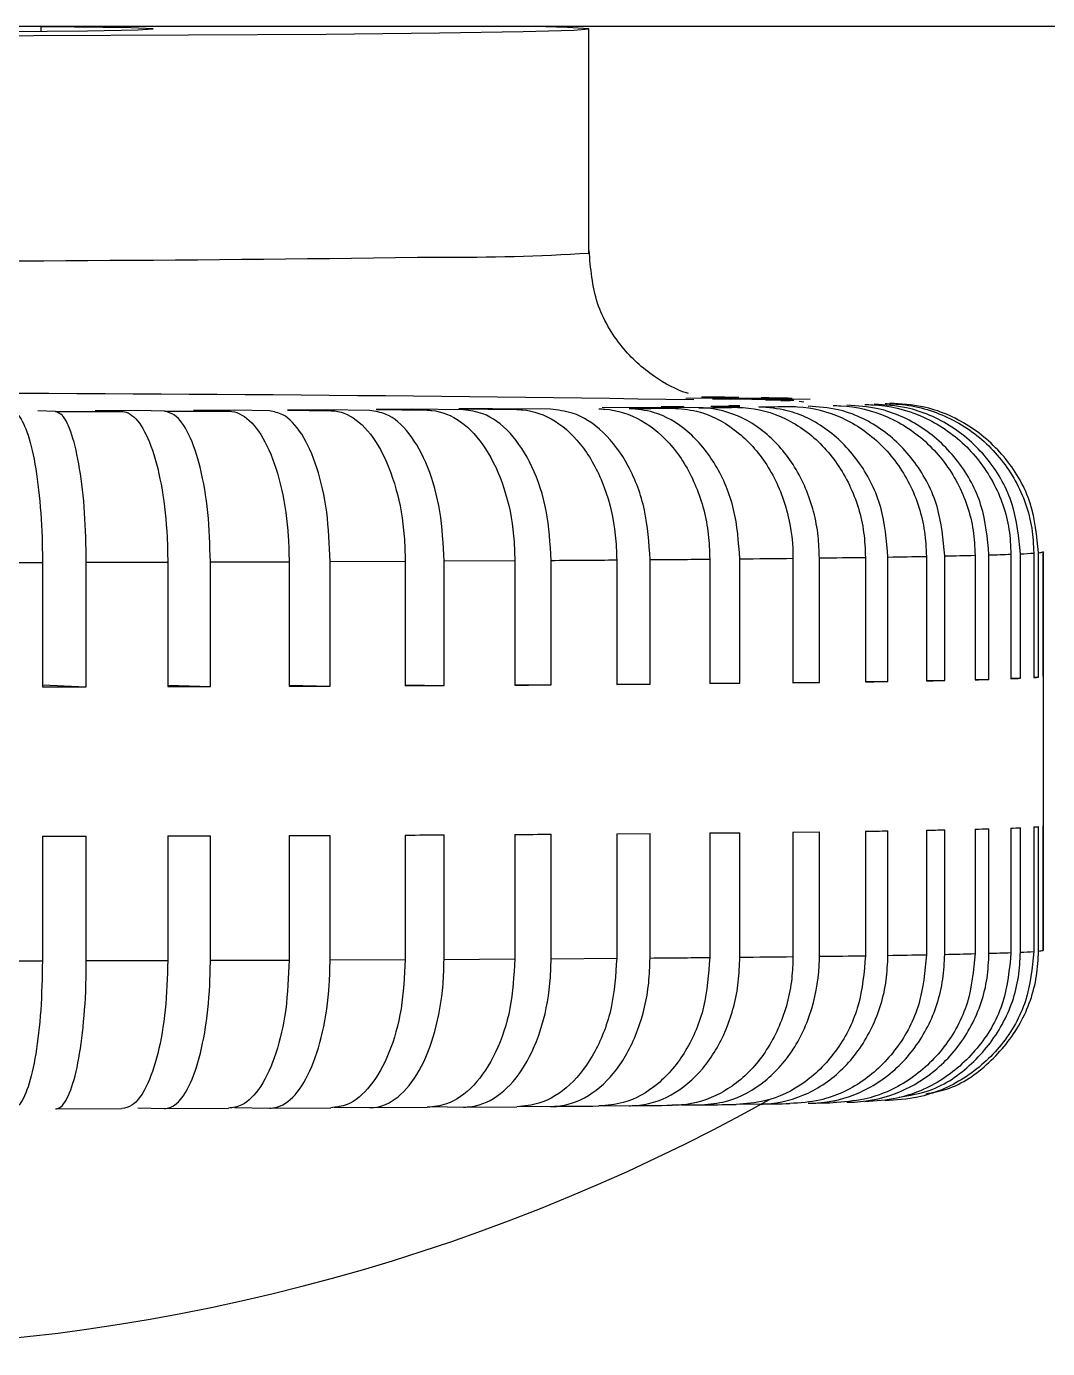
# Model space of a CAD drawing. Extents: x 12.3 to 108.7, y 1.1 to 80.4.
# Drawn here: x 26.114 to 26.524, y 29.275 to 29.806 of the extents above; entities that cross this region are included whole.
import ezdxf

# ---------------------------------------------------------------- set-up
doc = ezdxf.new("R2010")
doc.units = 0
doc.header["$MEASUREMENT"] = 0
doc.layers.add('OBJECT', color=7, linetype='CONTINUOUS')

msp = doc.modelspace()

# ---------------------------------------------------------------- linework, layer by layer
at = {"layer": 'OBJECT'}
for p, q in [((27.38137529291393, 29.80631975324679), (23.74882712308704, 29.80631975324679)), ((26.11960480232764, 29.80443217505226), (26.11960480232764, 29.80631975324679)), ((26.33960460753781, 29.71532352444299), (26.33960460753781, 29.80532008479505)), ((26.37844383886369, 29.65699633157703), (26.40871314252345, 29.65714798315847)), ((26.42116441201864, 29.65693355896886), (26.38924366076989, 29.65681006706211)), ((26.12538281557957, 29.65162780692803), (26.11820151187192, 29.6519258301519)), ((26.12538281557957, 29.65162780692803), (26.1520072013457, 29.65168969954637)), ((26.15842643385685, 29.65202761564273), (26.14129479176304, 29.65197950953179)), ((26.14129479176304, 29.65197950953179), (26.1520072013457, 29.65168969954637)), ((26.16913884343953, 29.65173780565731), (26.15842643385685, 29.65202761564273)), ((26.16913884343953, 29.65173780565731), (26.19487854609227, 29.65182345800118)), ((26.19721169247291, 29.65216548071677), (26.18075177595259, 29.65210182811876)), ((26.18075177595259, 29.65210182811876), (26.19487854609227, 29.65182345800118)), ((26.21133846261259, 29.65188711059919), (26.19721169247291, 29.65216548071677)), ((26.23413371927984, 29.65233795872429), (26.21852504625923, 29.65225963962904)), ((26.21852504625923, 29.65225963962904), (26.23591129874509, 29.65199564267876)), ((26.25151938510581, 29.652073961774), (26.23413371927984, 29.65233795872429)), ((26.23413371927984, 29.65202262903367), (26.23413371927984, 29.65233795872429)), ((26.26878771895386, 29.65254328968562), (26.2542015941207, 29.65245118408296)), ((26.2542015941207, 29.65245118408296), (26.27465607782875, 29.65220420026948)), ((26.28924220266194, 29.65229630587213), (26.26878771895386, 29.65254328968562)), ((26.26878771895386, 29.65227518611611), (26.26878771895386, 29.65254328968562)), ((26.30079353588661, 29.65277883363127), (26.28738953073082, 29.65267411484098)), ((26.28738953073082, 29.65267411484098), (26.31068872824318, 29.65244737079369)), ((26.32409273339897, 29.65255208958396), (26.30079353588661, 29.65277883363127)), ((26.30079353588661, 29.65254358301556), (26.30079353588661, 29.65277883363127)), ((26.35549135734604, 29.65333117391725), (26.3448786799446, 29.65320416205117)), ((26.38368564497657, 29.65315165599105), (26.35549135734604, 29.65333117391725)), ((26.37758438212555, 29.6536415169988), (26.36854923316702, 29.65350570523438)), ((26.36854923316702, 29.65350570523438), (26.37800736390588, 29.65345789245338)), ((26.37758438212555, 29.653459945763), (26.37758438212555, 29.6536415169988)), ((26.38847924293384, 29.65382719485384), (26.40014966811609, 29.65378143538246)), ((26.38924366076989, 29.65681006706211), (26.39652821661807, 29.65666662871912)), ((26.40015318807542, 29.65395362006003), (26.39583713126822, 29.65397063319683)), ((26.39583713126822, 29.65379844851925), (26.39583713126822, 29.65397063319683)), ((26.39652821661807, 29.65666662871912), (26.42844896786684, 29.65678982729592)), ((26.42185667068827, 29.65651908375691), (26.40504065161502, 29.6564718576358)), ((26.41056464113475, 29.65632225936398), (26.42185432404872, 29.65635393899801)), ((26.42185197740918, 29.65613012825015), (26.41669699695993, 29.65612074169192)), ((26.41669699695993, 29.65612074169192), (26.42039999418259, 29.65596703680087)), ((26.42408539160857, 29.65576111917964), (26.42592691700179, 29.65560477431909)), ((26.45967922042561, 29.54323007248124), (26.45967922042561, 29.59322816156571)), ((26.47510485556072, 29.59349098519621), (26.47510485556072, 29.54349289611174)), ((26.48246274389507, 29.54363604112478), (26.48246274389507, 29.59363413020926)), ((26.49465646969878, 29.59390956702739), (26.49465646969878, 29.54391147794291)), ((26.50025672500416, 29.5440607828848), (26.50025672500416, 29.59405887196927)), ((26.50908536968157, 29.59434398867558), (26.50908536968157, 29.54434589959111)), ((26.51286756598932, 29.54449931115222), (26.51286756598932, 29.59449740023669)), ((26.51823374399876, 29.59478897020178), (26.51823374399876, 29.54479088111731)), ((26.52015564179683, 29.54494693264792), (26.52015564179683, 29.59494502173239)), ((26.52200127380928, 29.59523981832688), (26.52200127380928, 29.54524172924241)), ((26.52204175334165, 29.5453989540928), (26.52204175334165, 29.59539704317727)), ((26.08668966256616, 29.59103992017779), (26.12011343645187, 29.59108538631923)), ((26.12011343645187, 29.59108538631923), (26.12011343645187, 29.54108729723475)), ((26.13772848629466, 29.59111765261316), (26.17042421525747, 29.59119333173891)), ((26.13772848629466, 29.54111956352868), (26.13772848629466, 29.59111765261316)), ((26.17042421525747, 29.59119333173891), (26.17042421525747, 29.54119524265443)), ((26.18755585735127, 29.59124173117979), (26.2191645055388, 29.59134674330002)), ((26.18755585735127, 29.54124364209532), (26.18755585735127, 29.59124173117979)), ((26.2191645055388, 29.59134674330002), (26.2191645055388, 29.54134865421554)), ((26.23562442205912, 29.59141039589802), (26.26580044679642, 29.59154386102289)), ((26.23562442205912, 29.54141230681356), (26.23562442205912, 29.59141039589802)), ((26.26580044679642, 29.59154386102289), (26.26580044679642, 29.54154577193842)), ((26.28140911981703, 29.59162218011814), (26.30982105826658, 29.59178233826798)), ((26.28140911981703, 29.54162379770372), (26.28140911981703, 29.59162218011814)), ((26.30982105826658, 29.59178233826798), (26.30982105826658, 29.54178424918351)), ((26.32440718309974, 29.54187635478616), (26.32440718309974, 29.59187444387064)), ((26.35074469217992, 29.59205953506578), (26.35074469217992, 29.5420614459813)), ((26.36414811067581, 29.54216645810153), (26.36414811067581, 29.59216454718601)), ((26.38812196706112, 29.59237281144679), (26.38812196706112, 29.54237472236231)), ((26.40019601424737, 29.54249117435038), (26.40019601424737, 29.59248926343486)), ((26.42154398096716, 29.59271806079177), (26.42154398096716, 29.54271997170729)), ((26.4321566583686, 29.54284698357338), (26.4321566583686, 29.59284507265785)), ((26.450644658127, 29.59309234980128), (26.450644658127, 29.54309426071681)), ((26.52200127380928, 29.5453989540928), (26.52204175334165, 29.5453989540928)), ((26.12011343645187, 29.54185083508097), (26.13772848629466, 29.54111956352868)), ((26.17042421525747, 29.54170710340804), (26.18755585735127, 29.54124364209532)), ((26.2191645055388, 29.54173672973246), (26.23562442205912, 29.54141230681356)), ((26.26580044679642, 29.54186110162904), (26.28140911981703, 29.54162379770372)), ((26.30982105826658, 29.54205235275302), (26.32440718309974, 29.54187635478616)), ((26.35074469217992, 29.54229669659701), (26.36414811067581, 29.54216645810153)), ((26.35074469217992, 29.5420614459813), (26.36414811067581, 29.54216645810153)), ((26.38812196706112, 29.54258650658243), (26.40019601424737, 29.54249117435038)), ((26.38812196706112, 29.54237472236231), (26.40019601424737, 29.54249117435038)), ((26.42154398096716, 29.54291444946067), (26.4321566583686, 29.54284698357338)), ((26.42154398096716, 29.54271997170729), (26.4321566583686, 29.54284698357338)), ((26.450644658127, 29.54327583195262), (26.45967922042561, 29.54323007248124)), ((26.47510485556072, 29.54366478745937), (26.48246274389507, 29.54363604112478)), ((26.49465646969878, 29.54407691603176), (26.50025672500416, 29.5440607828848)), ((26.50908536968157, 29.54450635107089), (26.51286756598932, 29.54449931115222)), ((26.51823374399876, 29.54494869262759), (26.52015564179683, 29.54494693264792)), ((26.52210452594983, 29.48533231465441), (26.52210452594983, 29.54533002155578)), ((26.30982105826658, 29.48178654228214), (26.30982105826658, 29.43178845319766)), ((26.32440718309974, 29.43188026547038), (26.32440718309974, 29.48187835455485)), ((26.35074469217992, 29.48206373907994), (26.36414811067581, 29.48216875120016)), ((26.35074469217992, 29.48206373907994), (26.35074469217992, 29.43206564999547)), ((26.36414811067581, 29.43217036878574), (26.36414811067581, 29.48216875120016)), ((26.38812196706112, 29.48237701546094), (26.40019601424737, 29.48249346744901)), ((26.38812196706112, 29.48237701546094), (26.38812196706112, 29.43237892637647)), ((26.40019601424737, 29.43249537836454), (26.40019601424737, 29.48249346744901)), ((26.42154398096716, 29.48272226480592), (26.4321566583686, 29.48284927667201)), ((26.42154398096716, 29.48272226480592), (26.42154398096716, 29.43272417572145)), ((26.4321566583686, 29.43285118758753), (26.4321566583686, 29.48284927667201)), ((26.450644658127, 29.48309655381544), (26.450644658127, 29.43309846473097)), ((26.45967922042561, 29.43323427649539), (26.45967922042561, 29.48323236557987)), ((26.47510485556072, 29.48349518921037), (26.47510485556072, 29.4334971001259)), ((26.48246274389507, 29.43364024513894), (26.48246274389507, 29.48363833422341)), ((26.49465646969878, 29.48391377104154), (26.49465646969878, 29.43391568195707)), ((26.50025672500416, 29.43406498689895), (26.50025672500416, 29.48406307598343)), ((26.50908536968157, 29.48434789935979), (26.50908536968157, 29.43434981027531)), ((26.51286756598932, 29.43450351516637), (26.51286756598932, 29.48450160425084)), ((26.51823374399876, 29.48479317421594), (26.51823374399876, 29.43479508513146)), ((26.52015564179683, 29.43495113666207), (26.52015564179683, 29.48494922574655)), ((26.52200127380928, 29.48524402234104), (26.52200127380928, 29.43524593325656)), ((26.52204175334165, 29.435402864777), (26.52204175334165, 29.48526338211739)), ((26.12011343645187, 29.48108959033339), (26.12011343645187, 29.43109150124891)), ((26.13772848629466, 29.43112376754284), (26.13772848629466, 29.48112185662731)), ((26.17042421525747, 29.48119753575306), (26.17042421525747, 29.43119944666859)), ((26.18755585735127, 29.43124784610947), (26.18755585735127, 29.48124593519395)), ((26.2191645055388, 29.48135094731417), (26.2191645055388, 29.43135285822969)), ((26.23562442205912, 29.43141651082771), (26.23562442205912, 29.48141459991218)), ((26.26580044679642, 29.48154806503705), (26.26580044679642, 29.43154997595257)), ((26.28140911981703, 29.43162800171788), (26.28140911981703, 29.48162609080235)), ((26.08668966256616, 29.43104603510747), (26.12011343645187, 29.43109150124891)), ((26.13772848629466, 29.43112376754284), (26.17042421525747, 29.43119944666859)), ((26.18755585735127, 29.43124784610947), (26.2191645055388, 29.43135285822969)), ((26.23562442205912, 29.43141651082771), (26.26580044679642, 29.43154997595257)), ((26.28140911981703, 29.43162800171788), (26.30982105826658, 29.43178845319766)), ((26.32440718309974, 29.43188026547038), (26.35074469217992, 29.43206564999547)), ((26.12538281557957, 29.37163850805496), (26.1520072013457, 29.37170010734337)), ((26.15842643385685, 29.37203831676967), (26.16913884343953, 29.37174850678425)), ((26.16913884343953, 29.37174850678425), (26.19487854609227, 29.37183415912812)), ((26.19721169247291, 29.37217618184371), (26.21133846261259, 29.37189751839619)), ((26.21133846261259, 29.37189751839619), (26.23591129874509, 29.37200634380569)), ((26.23732280243928, 29.37230026041034), (26.25151938510581, 29.37208466290095)), ((26.25151938510581, 29.37208466290095), (26.27465607782875, 29.37221490139642)), ((26.27606816818283, 29.37246599182913), (26.28924220266194, 29.37230700699907)), ((26.28924220266194, 29.37230700699907), (26.31068872824318, 29.37245777859068)), ((26.31210081859726, 29.37267953602892), (26.32409273339897, 29.3725627907109)), ((26.34502710489664, 29.37293297310119), (26.35568906172881, 29.37284878740704)), ((26.37679415125436, 29.37320606327977), (26.38368564497657, 29.37316206378805)), ((26.40015260141556, 29.37353811277723), (26.40777507336009, 29.37349939322453))]:
    msp.add_line(p, q, dxfattribs=at)
at = {"layer": 'OBJECT', "flags": 128}
for points in [[(25.73635837628973, 29.80631975324679), (25.72908027370033, 29.80614052865054), (25.71583877333396, 29.80556208199948), (25.71715171816669, 29.80497248881051), (25.73295750891018, 29.80439932209844), (25.7625175407635, 29.80386898155832), (25.80444934969699, 29.80340640023542), (25.85679202502996, 29.80303357787564), (25.91709860836315, 29.80276752761574), (25.98254873227773, 29.80262086264336), (26.05008237878997, 29.80260032954723), (26.11654185104447, 29.80270710164712), (26.17881873161662, 29.80293589900403), (26.23400230746458, 29.80327616173995), (26.27951127507444, 29.80371205003787)], [(25.93460483279642, 29.8062077012079), (25.93090418221331, 29.80617748822358), (25.90421702383898, 29.80585834524368), (25.89084675162684, 29.80548082960478), (25.89224212217408, 29.80508600749913), (25.90825207055912, 29.80471670509868), (25.93714155015871, 29.80441252194596), (25.97577955714249, 29.80420689765468), (26.01997997986876, 29.8041218319707), (26.06495215367971, 29.8041664181223), (26.10582298820302, 29.80433625616032), (26.13816378793268, 29.80461257296828), (26.13816378793268, 29.80461257296828)], [(26.13816378793268, 29.80461257296828), (26.1584692600288, 29.80496574222177), (26.16453942990566, 29.80535704436809), (26.15571665182716, 29.80574453322512), (26.13295659475327, 29.80608596928082), (26.11960480232764, 29.8062077012079)], [(26.27951127507444, 29.80371205003787), (26.3132178190269, 29.80422332413158), (26.33354617085871, 29.8047856376357), (26.33954594154883, 29.8053728841851), (26.33093612101024, 29.80595778409496), (26.31785125883434, 29.80631975324679)], [(26.12011343645187, 29.54108729723475), (26.12232279759581, 29.54109111052404), (26.12452981210018, 29.54109492381332), (26.12673506662489, 29.5410987371026), (26.12893797451005, 29.54110284372183), (26.13113912241553, 29.54110665701111), (26.13333792368147, 29.54111105696028), (26.13553437830782, 29.54111516357951), (26.13772848629466, 29.54111956352868)], [(26.17042421525747, 29.54119524265443), (26.17257667039212, 29.54120110925332), (26.17472560556743, 29.54120697585222), (26.1768716074433, 29.54121284245112), (26.17901526267963, 29.54121870905001), (26.18115481129669, 29.54122486897885), (26.18329201327424, 29.54123102890769), (26.18542510863253, 29.54123718883653), (26.18755585735127, 29.54124364209532)], [(26.2191645055388, 29.54134865421554), (26.2212360016087, 29.5413562807941), (26.22330397771927, 29.54136420070261), (26.22536784721061, 29.54137182728117), (26.22742761008271, 29.54137974718968), (26.22948326633559, 29.54138796042814), (26.23153481596924, 29.54139588033664), (26.23358167232379, 29.5414040935751), (26.23562442205912, 29.54141230681356)], [(26.26580044679642, 29.54154577193842), (26.26776927738567, 29.54155515849665), (26.2697328280359, 29.54156483838483), (26.27169168540701, 29.541574518273), (26.27364526283912, 29.54158419816118), (26.27559414699209, 29.54159387804936), (26.2775377512061, 29.54160385126748), (26.27947607548106, 29.5416138244856), (26.28140911981703, 29.54162379770372)], [(26.30982105826658, 29.54178424918351), (26.31166551695924, 29.54179539572141), (26.31350352239309, 29.54180683558926), (26.31533566122806, 29.5418182754571), (26.31716193346415, 29.54182971532494), (26.31898233910132, 29.54184115519279), (26.32079687813962, 29.54185288839058), (26.32260496391913, 29.54186432825843), (26.32440718309974, 29.54187635478616)], [(26.30982105826658, 29.48178654228214), (26.31166551695924, 29.48179768882004), (26.31350352239309, 29.48180912868789), (26.31533566122806, 29.48182056855573), (26.31716193346415, 29.48183200842357), (26.31898233910132, 29.48184344829142), (26.32079687813962, 29.48185518148921), (26.32260496391913, 29.48186662135706), (26.32440718309974, 29.48187835455485)], [(26.12011343645187, 29.48108959033339), (26.12232279759581, 29.48109340362267), (26.12452981210018, 29.48109721691195), (26.12673506662489, 29.48110103020123), (26.12893797451005, 29.48110484349051), (26.13113912241553, 29.48110895010974), (26.13333792368147, 29.48111335005891), (26.13553437830782, 29.48111745667814), (26.13772848629466, 29.48112185662731)], [(26.17042421525747, 29.48119753575306), (26.17257667039212, 29.48120340235195), (26.17472560556743, 29.48120926895085), (26.1768716074433, 29.48121513554975), (26.17901526267963, 29.48122100214864), (26.18115481129669, 29.48122716207748), (26.18329201327424, 29.48123332200632), (26.18542510863253, 29.48123948193516), (26.18755585735127, 29.48124593519395)], [(26.2191645055388, 29.48135094731417), (26.2212360016087, 29.48135857389273), (26.22330397771927, 29.48136649380124), (26.22536784721061, 29.4813741203798), (26.22742761008271, 29.48138204028832), (26.22948326633559, 29.48139025352677), (26.23153481596924, 29.48139817343527), (26.23358167232379, 29.48140638667373), (26.23562442205912, 29.48141459991218)], [(26.26580044679642, 29.48154806503705), (26.26776927738567, 29.48155745159528), (26.2697328280359, 29.48156713148346), (26.27169168540701, 29.48157681137163), (26.27364526283912, 29.48158649125981), (26.27559414699209, 29.48159617114799), (26.2775377512061, 29.48160614436611), (26.27947607548106, 29.48161611758423), (26.28140911981703, 29.48162609080235)]]:
    msp.add_lwpolyline(points, dxfattribs=at)
at = {"layer": 'OBJECT'}
for centre, radius, start, end in [((26.04478255803357, 46.47110223664607), 16.75903064493298, 268.871114909617, 270.8025168553447), ((26.28842645334066, 30.50421732054813), 0.7905521013824429, 269.3538529404995, 273.7117658249894), ((26.03362828786089, 7.278722186234376), 22.38030613495844, 89.10885483111976, 90.95396961007931), ((26.28889772073705, 21.99867319467045), 7.659413068944776, 89.17076364404706, 89.28261849983963), ((26.33374800857183, 24.94242278223795), 4.71532114404771, 88.93774405450787, 89.08906167529719), ((26.22867121711832, 42.29869463711551), 12.64649443273337, 270.5754724219672, 270.6542358985703), ((26.28246521716659, 37.78936773518182), 8.1368456825903, 270.7127642734427, 270.8187829312633), ((26.33168714347906, 34.49222066594717), 4.839330169334167, 270.9008884987828, 271.0496340719033), ((26.37628984726337, 34.94032609815739), 5.347748136464488, 270.8934700481009, 271.058764364506), ((26.42733557359261, 32.30419044320882), 2.711116841976257, 271.1651183169677, 271.4228821354906), ((26.47243270508108, 30.5924623617957), 0.9987911215976415, 271.5963349542498, 272.103056960293), ((26.5034056258007, 29.81816548306936), 0.2238681299117276, 272.422367032783, 273.797820798254), ((26.51968800978761, 29.60379759307749), 0.00886491393732505, 273.0238062517859, 285.1262031013588), ((26.15514658999646, 55.55070909147716), 25.9593864605879, 270.3735830333866, 270.4317148171917), ((26.20992085053197, 48.72562869751139), 19.13408572259354, 270.4618285350574, 270.5336194075715), ((26.25583221690556, 44.05842366727216), 14.46665473017541, 270.5717682313899, 270.6563225927615), ((26.31700453216465, 38.89360813575865), 9.301475881176566, 270.7093389760741, 270.8232326516193), ((26.35054324014325, 36.50267822130338), 6.960303815088542, 270.8240425501149, 270.8984216035857), ((26.40601295497268, 33.28410518537216), 3.741250324329153, 271.0581754794838, 271.1708799903222), ((26.451026412245, 31.28552855485257), 1.742163489600431, 271.4350430069525, 271.6192881405711), ((26.48976537871687, 30.06735909313194), 0.5233699099763549, 272.1155314455688, 272.5299277367874), ((26.51352016511859, 29.61475519637568), 0.07012291519491351, 273.8542603090537, 275.4298153177629), ((26.52198262632524, 29.54536805576826), 0.0001276954180675434, 278.3969841490433, 342.6714230504119), ((26.35054324014325, 36.44268051440201), 6.960303815088549, 270.8240425501149, 270.8984216035857), ((26.40601295514819, 33.22410746963488), 3.7412503154915, 271.0581754792948, 271.1708799903996), ((26.451026412245, 31.2255308479512), 1.742163489600431, 271.4350430069525, 271.6192881405711), ((26.48858846828284, 30.03532335148315), 0.5513565741056246, 272.1304844614904, 272.5238472957025), ((26.51352016511859, 29.55475748947432), 0.0701229151949206, 273.8542603090528, 275.4298153177629), ((26.52198262632524, 29.48537034886689), 0.0001276954180718864, 278.3969841485775, 342.6714230473685), ((26.42733557359261, 32.14419655813849), 2.71111684197625, 271.1651183169677, 271.4228821354906), ((26.47217558673037, 30.44146627965755), 1.007792595219102, 271.5966965661413, 272.0988920293924), ((26.50348019307782, 29.65679923002344), 0.2224938372494729, 272.4181188979381, 273.8020689330987), ((26.51969062284741, 29.44378734843275), 0.008848439471432368, 273.0124976334503, 285.1375117197359), ((26.20765349014181, 48.79935900406413), 19.36782089448145, 270.4629627097952, 270.533887201518), ((26.25583221690556, 43.89842978220184), 14.46665473017541, 270.5717682313899, 270.6563225927615), ((26.31700453228189, 38.73361424165373), 9.301475872141214, 270.7093389760407, 270.8232326516967), ((26.37628984733286, 34.78033220886488), 5.347748132241731, 270.8934700480618, 271.0587643645979), ((26.02710471536093, 30.06643509516682), 0.7911249999999994, 240.8833654917264, 299.1166345082754), ((26.18258825150153, 46.79017738624249), 17.41818939261116, 270.4654731095498, 270.5296925603132), ((26.22867121711832, 42.01870533824245), 12.64649443273337, 270.5754724219672, 270.6542358985703), ((26.2809441149399, 37.61117295536864), 8.238651544506215, 270.7145354565072, 270.8192440578189), ((26.33168714351811, 34.2122313649441), 4.839330167203809, 270.9008884987169, 271.0496340719033), ((26.37897728846272, 31.75241168298069), 2.379053871402511, 271.173360171563, 271.412550896028)]:
    msp.add_arc(centre, radius, start, end, dxfattribs=at)
for points, knots in [([(26.37956025263344, 29.65885516343698), (26.37929219698412, 29.65893545087062), (26.3750734734688, 29.6601990335824), (26.36455558124845, 29.66576222334844), (26.35177772082113, 29.67756922184218), (26.34143594008231, 29.69520323174877), (26.34026035415204, 29.70913444222989), (26.3396544736284, 29.7163143929964)], [0, 0, 0, 0, 0.01349369717624592, 0.2123670130737811, 0.4484448926382391, 0.7157362225460707, 1, 1, 1, 1]), ([(26.10776776573678, 29.6515955406341), (26.10798956285402, 29.65156790706018), (26.10959364588922, 29.65136805528723), (26.11256833442036, 29.64790033369984), (26.11614953085692, 29.63686960188486), (26.11877093726835, 29.62070906972751), (26.11997476460684, 29.60449500616509), (26.12007885810769, 29.59442912527467), (26.12011343645187, 29.59108538631923)], [0, 0, 0, 0, 0.03445518402816171, 0.2491870808112447, 0.4639051131648703, 0.6785877054349876, 0.8932315192488335, 1, 1, 1, 1]), ([(26.13772848629466, 29.59111765261316), (26.13759213621753, 29.59786497095796), (26.13731938269515, 29.611362248585), (26.13519254494429, 29.62942745438573), (26.13206053980508, 29.64312794186983), (26.12858909738935, 29.65046845130151), (26.12629422481109, 29.65129825154789), (26.12538281557957, 29.65162780692803)], [0, 0, 0, 0, 0.2145620688372586, 0.4292081184463155, 0.6438681806868867, 0.8585621568546796, 1, 1, 1, 1]), ([(26.1520072013457, 29.65168969954637), (26.15233813196144, 29.65166226695221), (26.15473080419036, 29.65146392565938), (26.15916917796838, 29.64799929347359), (26.16451060818039, 29.63697240633907), (26.16842134507277, 29.62081461903212), (26.17021643729188, 29.6046021127252), (26.17037240753686, 29.59453670059432), (26.17042421525747, 29.59119333173891)], [0, 0, 0, 0, 0.0344666820847961, 0.2491986813200085, 0.4639153765605916, 0.6785988359010097, 0.8932420622054454, 1, 1, 1, 1]), ([(26.18755585735127, 29.59124173117979), (26.18735244420651, 29.59798887104173), (26.18694553754685, 29.61148581661318), (26.18377203772286, 29.62954844794717), (26.17910049262659, 29.64324545863578), (26.17392192997428, 29.65058187667056), (26.17049847332183, 29.65140922377179), (26.16913884343953, 29.65173780565731)], [0, 0, 0, 0, 0.2145616411672439, 0.4292080573121857, 0.6438680883657272, 0.8585617876143661, 0.9999999999999999, 0.9999999999999999, 0.9999999999999999, 0.9999999999999999]), ([(26.19487854609227, 29.65182345800118), (26.19531488861531, 29.65179642485554), (26.19846920784821, 29.65160100229941), (26.20432289965021, 29.64814037434445), (26.21136706274032, 29.63711911685213), (26.21652268070261, 29.6209649923641), (26.21889110907631, 29.60475475054083), (26.21909633967977, 29.59468975777484), (26.2191645055388, 29.59134674330002)], [0, 0, 0, 0, 0.03447300195398107, 0.2492052627075191, 0.4639230873339062, 0.6786069280452217, 0.8932516180951113, 1, 1, 1, 1]), ([(26.23562442205912, 29.59141039589802), (26.23535626707417, 29.59815739235336), (26.23481985489332, 29.61165395697345), (26.23063535942501, 29.62971330410758), (26.22447516539864, 29.64340520784796), (26.21764560026398, 29.65073641969236), (26.21313130647985, 29.65156001941307), (26.21133846261259, 29.65188711059919)], [0, 0, 0, 0, 0.2145634009111856, 0.4292085855798692, 0.6438673372399298, 0.8585625369341462, 1, 1, 1, 1]), ([(26.23591129874509, 29.65199564267876), (26.23644836135657, 29.65196900064126), (26.24033027510322, 29.65177643074467), (26.24753539177661, 29.64832198456845), (26.25620364107871, 29.63730758371959), (26.26255038031377, 29.62115911955706), (26.2654639202911, 29.60495119694797), (26.26571654294972, 29.59488662018327), (26.26580044679642, 29.59154386102289)], [0, 0, 0, 0, 0.03447847874450538, 0.2492120615807126, 0.4639281087271941, 0.6786127073982902, 0.8932572783241919, 1, 1, 1, 1]), ([(26.28140911981703, 29.59162218011814), (26.28107907664986, 29.598368891176), (26.28041886355356, 29.61186490454775), (26.27526852715894, 29.62991974570783), (26.26768756221091, 29.64360569450572), (26.25928199282737, 29.65092942531629), (26.25372596190559, 29.65174861909475), (26.25151938510581, 29.652073961774)], [0, 0, 0, 0, 0.2145626606146123, 0.4292077297960264, 0.6438657610294594, 0.8585613434514947, 1, 1, 1, 1]), ([(26.27465607782875, 29.65220420026948), (26.27528820201647, 29.65217815374545), (26.27985643308639, 29.65198992089089), (26.28833249280814, 29.64854207434781), (26.29853159314979, 29.6375363052563), (26.30599735869299, 29.62139386045603), (26.30942540875307, 29.60518903626143), (26.30972241605846, 29.59512485796859), (26.30982105826658, 29.59178233826798)], [0, 0, 0, 0, 0.03448540803706018, 0.249218928052206, 0.4639362199541367, 0.6786185069348794, 0.8932626250527721, 1, 1, 1, 1]), ([(26.32440718309974, 29.59187444387064), (26.32401897397338, 29.59862079616541), (26.3232424018253, 29.61211617516971), (26.31718297613085, 29.63016599218982), (26.30826342051998, 29.64384442448468), (26.29837437331281, 29.65115973560534), (26.29183807050296, 29.65197322975831), (26.28924220266194, 29.65229630587213)], [0, 0, 0, 0, 0.2145619633532064, 0.4292089841789509, 0.6438697349486315, 0.8585642175471414, 1, 1, 1, 1]), ([(26.31068872824318, 29.65244737079369), (26.31140886766792, 29.65242180709972), (26.31661258533822, 29.65223708419553), (26.32626686130624, 29.64879824562949), (26.33788482965898, 29.63780256786628), (26.34638826341842, 29.62166709073655), (26.35029325936611, 29.60546578705525), (26.35063214286663, 29.59540192491648), (26.35074469217992, 29.59205953506578)], [0, 0, 0, 0, 0.03448950813240034, 0.2492207157922115, 0.463937269341046, 0.678619060659119, 0.8932636024767538, 1, 1, 1, 1]), ([(26.36414811067581, 29.59216454718601), (26.36370568040383, 29.59891045206393), (26.36282064612993, 29.61240491074693), (26.35591980100551, 29.63044909849611), (26.34575909405513, 29.64411827160702), (26.33449544282647, 29.65142465573223), (26.32704976855709, 29.65223160946661), (26.32409273339897, 29.65255208958396)], [0, 0, 0, 0, 0.2145613535132422, 0.429206959236743, 0.6438671076337529, 0.8585625095058388, 1, 1, 1, 1]), ([(26.34361501454256, 29.65272163429204), (26.34441514308324, 29.65269685933274), (26.35019688351531, 29.65251783511785), (26.36092477983917, 29.64908771723582), (26.37383302721031, 29.63810300609727), (26.38328158527193, 29.62197573738297), (26.38762109322442, 29.60577840584173), (26.38799709338775, 29.59571498205568), (26.38812196706112, 29.59237281144679)], [0, 0, 0, 0, 0.03448981420935428, 0.2492238973792211, 0.4639380440850843, 0.6786224233386601, 0.8932670715342125, 1, 1, 1, 1]), ([(26.40019601424737, 29.59248926343486), (26.39970455448019, 29.59923481123226), (26.39872144492122, 29.61272851501644), (26.39105270835964, 29.63076571844276), (26.37976350082474, 29.64442563052337), (26.36724778509151, 29.65172064352423), (26.35897471118815, 29.65252044521616), (26.35568906172881, 29.65283808628011)], [0, 0, 0, 0, 0.2145623870488562, 0.4292077353862286, 0.6438693463342383, 0.8585627901616146, 1, 1, 1, 1]), ([(26.37307296757513, 29.65302464412498), (26.37633398490252, 29.65276038603291), (26.38502755042569, 29.65205589881075), (26.39844938056092, 29.64527035274796), (26.41104736949785, 29.6319078533997), (26.41935700553788, 29.61408602761123), (26.42150722599072, 29.60020094556391), (26.42154209321524, 29.59310238508048), (26.42154398096719, 29.59271806079177)], [0, 0, 0, 0, 0.1289091650538416, 0.3436597111941286, 0.5583804089406885, 0.7730653723375167, 0.9877134963398159, 1, 1, 1, 1]), ([(26.43215665836863, 29.59284507265785), (26.43205158896322, 29.59577046328166), (26.43170524429789, 29.60541355046357), (26.42737860070213, 29.62131442183813), (26.41736097428998, 29.63769230411099), (26.40349621233713, 29.64901467734959), (26.39153775791391, 29.65287223890692), (26.38489968345772, 29.65310845448655), (26.38368564497657, 29.65315165599105)], [0, 0, 0, 0, 0.09345095212198931, 0.308046272935373, 0.5226531390632896, 0.7372837713908172, 0.9519517876364424, 1, 1, 1, 1]), ([(26.39874051106148, 29.65335288033316), (26.39967363619124, 29.65332966813384), (26.40641628943405, 29.65316193949167), (26.41892711973679, 29.64975342071921), (26.43398086953366, 29.63879410332934), (26.44500005230825, 29.62268579789578), (26.45006019806698, 29.60649699760177), (26.45049894524089, 29.59643428888612), (26.450644658127, 29.59309234980128)], [0, 0, 0, 0, 0.03449032792570687, 0.2492230827458534, 0.4639401147355502, 0.6786216677157547, 0.8932666302850283, 1, 1, 1, 1]), ([(26.45967922042561, 29.59322816156571), (26.45910607212645, 29.59997272798437), (26.45795955289222, 29.6134644807065), (26.44901640822366, 29.63148647450006), (26.4358507518713, 29.64512376263649), (26.42125503934761, 29.65239415535577), (26.41160686152259, 29.65317756127317), (26.40777507336009, 29.65348869209758)], [0, 0, 0, 0, 0.2145618085048601, 0.4292069622069845, 0.6438675386409102, 0.858561463680987, 1, 1, 1, 1]), ([(26.42033663491452, 29.65370252962732), (26.42132099974469, 29.65368029833049), (26.42843539438599, 29.6535196239401), (26.44163686441968, 29.65012201895799), (26.45752113023528, 29.63917716666241), (26.46914943548032, 29.62307956523106), (26.47448714735708, 29.60689503749044), (26.47495085208283, 29.59683280688306), (26.47510485556072, 29.59349098519621)], [0, 0, 0, 0, 0.03448275965442695, 0.2492205663834931, 0.4639363124462003, 0.6786204971058655, 0.8932649196398617, 1, 1, 1, 1]), ([(26.48246274389507, 29.59363413020926), (26.48185794553436, 29.60037819312294), (26.48064811831998, 29.61386888916068), (26.47121156437237, 29.63188256663339), (26.45731947635369, 29.64550768863361), (26.44191822343885, 29.65276423862115), (26.43173770581049, 29.65353847911842), (26.4276945232489, 29.65384596797031)], [0, 0, 0, 0, 0.2145628717781835, 0.429207514992872, 0.6438695292870253, 0.8585631338793428, 1, 1, 1, 1]), ([(26.43762374187907, 29.65407036537805), (26.43864898711976, 29.654048909247), (26.44605770464838, 29.65389386106162), (26.4598044119389, 29.65050969107924), (26.47634602116244, 29.63957981402148), (26.48845436002827, 29.62349272523957), (26.49401413382265, 29.60731338013601), (26.49449632299513, 29.59725139575842), (26.49465646969878, 29.59390956702739)], [0, 0, 0, 0, 0.03448748566740537, 0.2492165088279563, 0.4639347471101302, 0.6786185930079833, 0.8932614503061181, 1, 1, 1, 1]), ([(26.50025672500416, 29.59405887196927), (26.49962700455237, 29.60080235480075), (26.4983673165062, 29.61429196703759), (26.48854057462128, 29.63229668061711), (26.47407423138429, 29.64590883628035), (26.4580361858313, 29.65315060807517), (26.44743482610352, 29.65391578617258), (26.44322458384434, 29.65421967031993)], [0, 0, 0, 0, 0.2145625737883524, 0.4292093556518269, 0.6438668900655659, 0.8585646834140341, 1, 1, 1, 1]), ([(26.45041351413053, 29.65445169430623), (26.45146809577108, 29.65443121463533), (26.45908971975607, 29.6542832048986), (26.4732315689395, 29.65091182310923), (26.49024820065605, 29.63999697251665), (26.50270523644832, 29.62392175470296), (26.50842450997018, 29.60774727197034), (26.50892060316053, 29.59768571509758), (26.50908536968157, 29.59434398867558)], [0, 0, 0, 0, 0.03448341921889007, 0.2492169832095205, 0.4639292373401757, 0.6786166062241055, 0.8932595231377993, 1, 1, 1, 1]), ([(26.51286756598932, 29.59449740023669), (26.51221959922717, 29.6012403143062), (26.51092340795509, 29.61472882463715), (26.5008140220134, 29.63272453135106), (26.48593164348168, 29.64632305270155), (26.46943290749564, 29.65355036702204), (26.4585269312937, 29.65430529305619), (26.45419571043826, 29.65460510586735)], [0, 0, 0, 0, 0.2145636662715405, 0.4292126815360309, 0.6438727237729277, 0.8585669125425506, 1, 1, 1, 1]), ([(26.4585657399553, 29.65484240979266), (26.459637924417, 29.6548230081031), (26.46738859106969, 29.6546827560909), (26.48177034432689, 29.65132350851736), (26.49907677642744, 29.64042560939891), (26.51174495611463, 29.62436125764879), (26.51756148317926, 29.60819210605752), (26.51806612784614, 29.59813080122939), (26.51823374399876, 29.59478897020178)], [0, 0, 0, 0, 0.03447359548643687, 0.2492046438718396, 0.463925279871297, 0.6786095722251414, 0.8932511715070406, 1, 1, 1, 1]), ([(26.52015564179683, 29.59494502173239), (26.51949654562665, 29.60168734940544), (26.51817811627259, 29.61517442932006), (26.50789797320346, 29.63316113487458), (26.49276260006783, 29.64674578078389), (26.47598340689936, 29.65395786968957), (26.46489195766702, 29.65470287857266), (26.46048705109351, 29.65499875465321)], [0, 0, 0, 0, 0.2145644400926662, 0.4292060384326659, 0.6438665877799188, 0.85856362178902, 1, 1, 1, 1]), ([(26.49465646969881, 29.43391568195707), (26.49402646191598, 29.4271757785094), (26.49276621786325, 29.41369352722982), (26.48294043960004, 29.39574433221627), (26.46847347185377, 29.38221547643555), (26.45243569264261, 29.37506471962812), (26.44183420279452, 29.3743604708428), (26.43762374187907, 29.37408077317504)], [0, 0, 0, 0, 0.2145642987117794, 0.4292064142049405, 0.6438684690799915, 0.8585597012134757, 1, 1, 1, 1]), ([(26.44322458384434, 29.37423007811692), (26.44424963112456, 29.37424567127574), (26.45165818642604, 29.37435837122786), (26.46540513871105, 29.37766367540137), (26.48194622965997, 29.38849956843861), (26.49405474796541, 29.404517185229), (26.49961434522257, 29.42066487103026), (26.50009656959327, 29.43072412667212), (26.50025672500416, 29.43406498689895)], [0, 0, 0, 0, 0.03448172071917321, 0.249217513929871, 0.4639319005834371, 0.6786158817085693, 0.8932625378496382, 1, 1, 1, 1]), ([(26.50908536968157, 29.43434981027531), (26.50843763565365, 29.42760939509589), (26.50714189955701, 29.41412577546549), (26.49703236810291, 29.3961681061946), (26.48215005339941, 29.3826253698337), (26.46565112720987, 29.37545986959027), (26.45474493409696, 29.37474593587074), (26.45041351413053, 29.37446239543318)], [0, 0, 0, 0, 0.2145597008428512, 0.4292081892837625, 0.6438677588724748, 0.8585612519469464, 1, 1, 1, 1]), ([(26.51823374399876, 29.43479508513146), (26.51757494963414, 29.4280539061107), (26.51625711589836, 29.41456904101587), (26.50597596690852, 29.39660217978603), (26.49084124238632, 29.38304549060011), (26.47406209965371, 29.37586487323679), (26.46297064291767, 29.37514070845315), (26.4585657399553, 29.3748531109196)], [0, 0, 0, 0, 0.2145652150422775, 0.4292102271691152, 0.6438656023100476, 0.85856344205096, 1, 1, 1, 1]), ([(26.4641495687838, 29.37625669470528), (26.46836805285457, 29.37697222009855), (26.47910975455869, 29.37879419221161), (26.49400135606268, 29.38909535822776), (26.50649476332842, 29.40490211209136), (26.51220494403924, 29.4211079089547), (26.51270235862009, 29.4311636728002), (26.51286756598932, 29.43450351516637)], [0, 0, 0, 0, 0.1560801413897658, 0.3974333653067509, 0.6387478908373542, 0.8800165638749318, 1, 1, 1, 1]), ([(26.4748754715439, 29.37762654554731), (26.47770619116849, 29.37813830640135), (26.48714396919689, 29.37984454579789), (26.5009436048189, 29.38960183174214), (26.51368101861175, 29.40532243913567), (26.51948181706697, 29.42155666209906), (26.5199876359539, 29.43161146999501), (26.52015564179683, 29.43495113666207)], [0, 0, 0, 0, 0.1091530121746504, 0.3639222659454101, 0.6186532028836704, 0.8733370940454825, 1, 1, 1, 1]), ([(26.12011343645187, 29.43109150124891), (26.11997709078187, 29.42435541906443), (26.1197043486473, 29.41088074521956), (26.11757748223155, 29.39299218787365), (26.11444549239317, 29.3795517065228), (26.11097404834538, 29.37249946168681), (26.10867917498689, 29.37186014604899), (26.10776776573678, 29.37160624176104)], [0, 0, 0, 0, 0.2145643663615027, 0.4292086670374897, 0.6438686337649316, 0.8585623819984033, 1, 1, 1, 1]), ([(26.12538281557957, 29.37163850805496), (26.12560461308368, 29.37164775802204), (26.1272087263836, 29.37171465685968), (26.130183346736, 29.37493542394511), (26.13376459244265, 29.38566858455707), (26.13638600164205, 29.40161150590906), (26.1375898088846, 29.4177256858261), (26.13769390687494, 29.42778293581914), (26.13772848629466, 29.43112376754284)], [0, 0, 0, 0, 0.03445465594967029, 0.2491875283751044, 0.4639042155133733, 0.6785862090911288, 0.8932323060632809, 1, 1, 1, 1]), ([(26.17042421525747, 29.43119944666859), (26.17022074446393, 29.42446328466983), (26.16981372494789, 29.41098838073399), (26.16664112453981, 29.39309740527031), (26.16196956176123, 29.37965327564132), (26.15679021079151, 29.37259718496234), (26.15336680229575, 29.37195510737981), (26.1520072013457, 29.37170010734337)], [0, 0, 0, 0, 0.2145624117581996, 0.4292070005480209, 0.6438666008912292, 0.8585622170521724, 1, 1, 1, 1]), ([(26.16913884343953, 29.37174850678425), (26.16946956230547, 29.37175794048879), (26.17186085232277, 29.37182615166702), (26.17630137833135, 29.37505124570051), (26.18164233003057, 29.38578870329571), (26.18555202647721, 29.40173495311693), (26.1873481895243, 29.41785018822731), (26.18750407688944, 29.42790723758618), (26.18755585735127, 29.43124784610947)], [0, 0, 0, 0, 0.03446452795430943, 0.2491986098714297, 0.4639150591895385, 0.6785966578490202, 0.8932407800849544, 1, 1, 1, 1]), ([(26.2191645055388, 29.43135285822969), (26.21889635046867, 29.42461644829879), (26.21835993719478, 29.41114103758524), (26.21417542226598, 29.39324673983101), (26.20801530707263, 29.37979749197367), (26.20118566054373, 29.37273607511608), (26.19667138717128, 29.37209053501054), (26.19487854609227, 29.37183415912812)], [0, 0, 0, 0, 0.2145631478336887, 0.429208817562416, 0.6438688744296842, 0.8585627278728611, 1, 1, 1, 1]), ([(26.21133846261259, 29.37189751839619), (26.21177480114963, 29.37190744675596), (26.2149290993199, 29.37197921902549), (26.22078386350864, 29.37520785670333), (26.22782643428499, 29.38595201600229), (26.23298372604947, 29.40190204969977), (26.23535090945816, 29.41801921783191), (26.2355562267299, 29.42807614258365), (26.23562442205912, 29.43141651082771)], [0, 0, 0, 0, 0.03447323114354817, 0.2492075319588778, 0.463923220061117, 0.6786053543363983, 0.8932500247654939, 1, 1, 1, 1]), ([(26.26580044679642, 29.43154997595257), (26.26547040268579, 29.42481326275578), (26.26481018667235, 29.41133722792532), (26.25965985793286, 29.39343872628947), (26.25207897969202, 29.37998302361012), (26.24367315776271, 29.3729149256908), (26.23811764543231, 29.37226461268531), (26.23591129874509, 29.37200634380569)], [0, 0, 0, 0, 0.2145638915500897, 0.4292108616502374, 0.6438694567465237, 0.8585643595786616, 1, 1, 1, 1]), ([(26.25151938510581, 29.37208466290095), (26.2520566545364, 29.37209497243394), (26.25593973792789, 29.37216948398087), (26.26314373850593, 29.37540474159535), (26.27181246384879, 29.38615609461189), (26.27815843738301, 29.40211170659297), (26.28107166582649, 29.41823103109106), (26.28132498603009, 29.42828787860705), (26.28140911981703, 29.43162800171788)], [0, 0, 0, 0, 0.03448172905767017, 0.2492146803666845, 0.4639323042010799, 0.6786132424534507, 0.8932596586867487, 1, 1, 1, 1]), ([(26.30982105826658, 29.43178845319766), (26.30943285317952, 29.42505138385187), (26.30865629607158, 29.41157469521125), (26.30259692958046, 29.3936710194271), (26.29367703294608, 29.38020834099907), (26.28378902549676, 29.37313091418914), (26.27725220201395, 29.37247528643875), (26.27465607782875, 29.37221490139642)], [0, 0, 0, 0, 0.214564304306232, 0.4292098201921816, 0.6438686885685416, 0.8585611018636607, 1, 1, 1, 1]), ([(26.28924220266194, 29.37230700699907), (26.2898743285898, 29.37231790326209), (26.29444248234978, 29.37239664675714), (26.3029179504687, 29.3756390796372), (26.3131171135353, 29.38639903790562), (26.32058302557758, 29.40236117915163), (26.32401059141117, 29.41848327444248), (26.32430830694136, 29.42854019797797), (26.32440718309974, 29.43188026547038)], [0, 0, 0, 0, 0.03448579739673873, 0.2492168381317616, 0.4639355451033058, 0.6786182260170571, 0.8932638980358664, 1, 1, 1, 1]), ([(26.35074469217992, 29.43206564999547), (26.35030234666203, 29.42532825314086), (26.34941748523553, 29.41185086419834), (26.34251545133088, 29.39394150597543), (26.33235586055602, 29.38046954309116), (26.32109201015317, 29.37338284440231), (26.31364596981109, 29.37272073821197), (26.31068872824318, 29.37245777859068)], [0, 0, 0, 0, 0.214562582079963, 0.4292078132865005, 0.6438649766075762, 0.8585587444346877, 1, 1, 1, 1]), ([(26.32409273339897, 29.3725627907109), (26.32481266830112, 29.37257427054656), (26.33001544003815, 29.37265723216483), (26.33967065825482, 29.37590847415382), (26.3512879267119, 29.38667813110785), (26.3597926849595, 29.40264762894596), (26.36369654471159, 29.41877313975712), (26.36403552952814, 29.4288302689122), (26.36414811067581, 29.43217036878574)], [0, 0, 0, 0, 0.03448557224417224, 0.2492177557573908, 0.4639362681566082, 0.6786210460049048, 0.893265982066699, 1, 1, 1, 1]), ([(26.38812196706112, 29.43237892637647), (26.38763050604791, 29.42564105457932), (26.38664739602351, 29.41216273355533), (26.37897874812029, 29.3942464093063), (26.36768941375203, 29.38076479097771), (26.35517372278989, 29.3736675403657), (26.34690066329165, 29.37299817437759), (26.34361501454256, 29.37273233541897)], [0, 0, 0, 0, 0.2145643957093865, 0.4292108684702318, 0.643870572557751, 0.8585630614608574, 1, 1, 1, 1]), ([(26.35568906172881, 29.37284878740704), (26.35648919098674, 29.37286094761549), (26.36227096535364, 29.37294881789499), (26.37299882122758, 29.37620976871116), (26.38590750922356, 29.38699061388309), (26.39535654971152, 29.40296845788749), (26.39969504756402, 29.41909760611932), (26.4000711171764, 29.42915515122608), (26.40019601424737, 29.43249537836454)], [0, 0, 0, 0, 0.03448953866692288, 0.2492231456619979, 0.4639412235841712, 0.6786210224306685, 0.893266321829878, 1, 1, 1, 1]), ([(26.42154398096716, 29.43272417572145), (26.42143890521135, 29.42980017521184), (26.42109253243098, 29.42016147046593), (26.41676606511359, 29.40431565268558), (26.40674815027907, 29.38806559460814), (26.39288360429461, 29.37691974139534), (26.38092508192469, 29.37321410521813), (26.37428700584718, 29.37306298385099), (26.37307296757513, 29.37303534525191)], [0, 0, 0, 0, 0.09344939319927453, 0.3080475214596535, 0.5226518990431512, 0.7372837702168507, 0.9519518074326468, 1, 1, 1, 1]), ([(26.38368564497657, 29.37316206378805), (26.38694666058808, 29.373384805144), (26.39564021038876, 29.37397861189053), (26.40906207909791, 29.38059314413875), (26.42165998848444, 29.39379512854453), (26.42996977286816, 29.41151106855884), (26.43211989009296, 29.42536880500085), (26.43215477022207, 29.43246694778783), (26.4321566583686, 29.43285118758753)], [0, 0, 0, 0, 0.1289093617921173, 0.3436597949903236, 0.5583806646158886, 0.7730641475393775, 0.987715408225983, 1, 1, 1, 1]), ([(26.450644658127, 29.43309846473097), (26.45007152970044, 29.42635960363107), (26.4489250612489, 29.41287939345113), (26.43998177627583, 29.39494801295704), (26.42681625192191, 29.38144393737055), (26.41222044543497, 29.37432160487032), (26.40257229555172, 29.37363590765568), (26.39874051106148, 29.3733635814601)], [0, 0, 0, 0, 0.2145642977233952, 0.4292078123511794, 0.6438686409398406, 0.8585616273951346, 1, 1, 1, 1]), ([(26.40777507336009, 29.37349939322453), (26.4087081984504, 29.37351311700772), (26.41545086303296, 29.37361228363377), (26.42796171690614, 29.37689436949579), (26.44301532645395, 29.38770128443619), (26.4540355050415, 29.40369763353756), (26.45909466059558, 29.41983561285075), (26.4595334824283, 29.42989382389161), (26.45967922042561, 29.43323427649539)], [0, 0, 0, 0, 0.03449018314049213, 0.2492224662292721, 0.4639386366881458, 0.6786235315425838, 0.8932670177143356, 1, 1, 1, 1]), ([(26.47510485556072, 29.4334971001259), (26.47450004782283, 29.42675775484406), (26.47329020012648, 29.41327647665725), (26.46385380895074, 29.3953364508429), (26.4499614621576, 29.3818202456719), (26.43456033742262, 29.37468410358873), (26.42437981942066, 29.37398920798308), (26.42033663491452, 29.37371323075426)], [0, 0, 0, 0, 0.2145634427502079, 0.429209268774187, 0.643868997613886, 0.8585628598933244, 1, 1, 1, 1]), ([(26.4276945232489, 29.37385666909724), (26.42867908663678, 29.37387127329395), (26.43579371911395, 29.37397680585135), (26.44899477641496, 29.3772708727583), (26.46487907986688, 29.38809168763101), (26.47650701527266, 29.40409835241583), (26.48184605461765, 29.4202408675749), (26.4823089941861, 29.43029958319359), (26.48246274389507, 29.43364024513894)], [0, 0, 0, 0, 0.03448857303432311, 0.2492206442230198, 0.4639366828817695, 0.6786197302967266, 0.8932644208584044, 1, 1, 1, 1])]:
    msp.add_open_spline(points, degree=3, knots=knots, dxfattribs=at)

doc.saveas('drawing.dxf')
